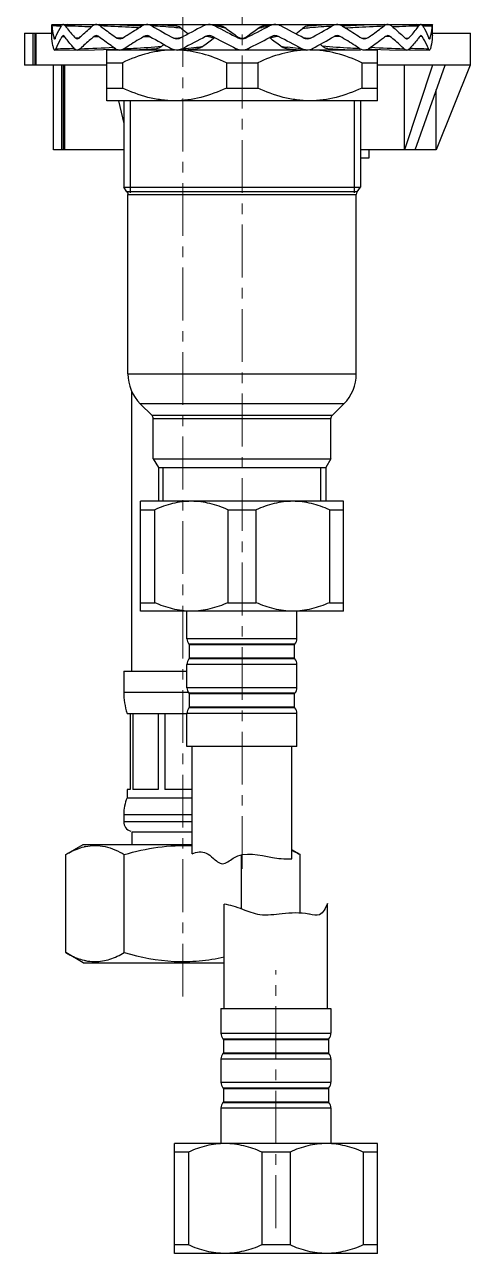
# Model space of a CAD drawing. Extents: x 0 to 1693, y 0 to 1240.
# Drawn here: x 1029.6 to 1082.3, y 377.5 to 522.9 of the extents above; entities that cross this region are included whole.
import ezdxf

# ---------------------------------------------------------------- set-up
doc = ezdxf.new("R2010")
doc.units = 0
doc.header["$LTSCALE"] = 10
doc.header["$MEASUREMENT"] = 0
doc.linetypes.add('CENTER', pattern=[2, 1.25, -0.25, 0.25, -0.25])
doc.linetypes.add('CENTER2', pattern=[28.575, 19.05, -3.175, 3.175, -3.175])
doc.layers.get('0').update_dxf_attribs({"linetype": 'CONTINUOUS'})
doc.layers.add('Cneter', color=1, linetype='CENTER2', lineweight=13)
doc.layers.add('DEF_LAYER_ASSEM_MEMBER', color=7, linetype='CONTINUOUS')
doc.layers.add('DEF_LAYER_AXIS', color=7, linetype='CONTINUOUS')

msp = doc.modelspace()

# ---------------------------------------------------------------- linework, layer by layer
at = {"color": 2, "linetype": 'Continuous'}
for p, q in [((1042.05, 522.86), (1042.05, 522.75)), ((1068.55, 522.86), (1068.55, 522.75)), ((1042.05, 519.88), (1042.05, 519.86)), ((1068.55, 519.88), (1068.55, 519.86)), ((1042.05, 513.86), (1042.05, 502.96)), ((1068.55, 513.86), (1068.55, 502.96)), ((1045.98, 466.46), (1045.98, 470.46)), ((1064.61, 466.46), (1064.61, 470.46))]:
    msp.add_line(p, q, dxfattribs=at)
at = {"color": 7, "linetype": 'Continuous'}
for p, q in [((1041.69, 503.06), (1041.3, 503.65)), ((1068.9, 503.06), (1069.3, 503.65)), ((1041.69, 503.06), (1041.77, 502.92)), ((1041.77, 502.92), (1041.8, 502.75)), ((1041.8, 481.53), (1041.8, 502.75)), ((1068.82, 502.92), (1068.8, 502.75)), ((1068.8, 481.53), (1068.8, 502.75)), ((1068.9, 503.06), (1068.82, 502.92)), ((1044.65, 476.61), (1043.26, 478)), ((1065.94, 476.61), (1067.33, 478)), ((1044.8, 471.5), (1044.8, 476.25)), ((1065.8, 471.5), (1065.8, 476.25))]:
    msp.add_line(p, q, dxfattribs=at)
at = {"color": 9, "linetype": 'Continuous'}
for p, q in [((1068.9, 503.06), (1041.69, 503.06)), ((1041.8, 502.75), (1068.8, 502.75)), ((1041.8, 481.53), (1068.8, 481.53)), ((1067.33, 478), (1043.26, 478)), ((1065.94, 476.61), (1044.65, 476.61)), ((1044.8, 476.25), (1065.8, 476.25))]:
    msp.add_line(p, q, dxfattribs=at)
at = {"color": 7, "linetype": 'Continuous'}
for centre, radius, start, end in [((1046.8, 481.53), 5, 180, 225), ((1063.8, 481.53), 5, 315, 0), ((1044.3, 476.25), 0.5, 0, 45), ((1066.3, 476.25), 0.5, 135, 180)]:
    msp.add_arc(centre, radius, start, end, dxfattribs=at)
at = {"layer": 'Cneter', "linetype": 'CENTER', "lineweight": 5, "ltscale": 0.5}
for p, q in [((1055.3, 422.95), (1055.3, 614.51)), ((1048.3, 407.86), (1048.3, 549.95)), ((1059.3, 380.46), (1059.3, 410.96))]:
    msp.add_line(p, q, dxfattribs=at)
at = {"layer": 'DEF_LAYER_ASSEM_MEMBER', "color": 7, "linetype": 'Continuous'}
for p, q in [((1032.8, 522.87), (1032.8, 522.87)), ((1032.8, 522.87), (1032.8, 522.83)), ((1032.8, 522.86), (1077.8, 522.86)), ((1032.8, 521.56), (1032.8, 522.71)), ((1034.09, 522.85), (1033.93, 522.85)), ((1039.89, 522.83), (1038.48, 522.86)), ((1052.47, 522.75), (1051.98, 522.82)), ((1052.87, 522.67), (1052.47, 522.75)), ((1059.04, 522.86), (1058.62, 522.82)), ((1072.12, 522.86), (1070.7, 522.83)), ((1077.8, 522.83), (1077.8, 522.87)), ((1077.8, 522.87), (1077.8, 522.87)), ((1077.8, 521.56), (1077.8, 522.71)), ((1029.58, 521.86), (1029.58, 518.06)), ((1029.58, 521.86), (1032.8, 521.86)), ((1030.8, 521.86), (1030.8, 518.06)), ((1032.8, 521.53), (1032.8, 521.56)), ((1052.05, 521.33), (1051.79, 521.46)), ((1058.8, 521.46), (1058.55, 521.33)), ((1077.8, 521.56), (1077.79, 521.46)), ((1077.8, 521.86), (1082.3, 521.86)), ((1082.3, 518.06), (1082.3, 521.86)), ((1033.14, 519.85), (1035.45, 519.89)), ((1033.14, 519.85), (1035.4, 519.89)), ((1035.4, 519.89), (1035.63, 519.9)), ((1035.82, 519.85), (1037.85, 519.89)), ((1039.3, 513.86), (1039.3, 519.86)), ((1040.79, 519.86), (1039.3, 519.86)), ((1047.3, 519.86), (1041.3, 519.86)), ((1055.18, 519.86), (1047.82, 519.86)), ((1062.78, 519.86), (1055.42, 519.86)), ((1062.11, 519.9), (1062.93, 519.85)), ((1069.3, 519.86), (1063.3, 519.86)), ((1068.23, 519.89), (1069.3, 519.86)), ((1071.3, 519.86), (1069.81, 519.86)), ((1070.27, 519.97), (1070.64, 519.95)), ((1070.64, 519.95), (1072.74, 519.89)), ((1071.3, 513.86), (1071.3, 519.86)), ((1072.74, 519.89), (1074.78, 519.85)), ((1074.96, 519.9), (1075.2, 519.89)), ((1075.15, 519.89), (1077.46, 519.85)), ((1039.3, 518.06), (1029.58, 518.06)), ((1032.98, 508.06), (1032.98, 518.06)), ((1034.17, 508.06), (1034.17, 518.06)), ((1039.3, 518.36), (1041.16, 518.36)), ((1041.16, 518.36), (1041.16, 515.36)), ((1053.44, 518.36), (1053.44, 515.36)), ((1053.44, 518.36), (1057.16, 518.36)), ((1057.16, 518.36), (1057.16, 515.36)), ((1069.44, 518.36), (1069.44, 515.36)), ((1069.44, 518.36), (1071.3, 518.36)), ((1077.83, 518.06), (1071.3, 518.06)), ((1077.83, 518.06), (1074.5, 508.06)), ((1074.5, 508.06), (1074.5, 518.06)), ((1075.75, 508.06), (1079.31, 518.06)), ((1082.26, 518.06), (1077.85, 518.06)), ((1082.26, 518.06), (1078.26, 508.06)), ((1082.3, 518.06), (1082.26, 518.06)), ((1039.3, 515.36), (1041.16, 515.36)), ((1053.44, 515.36), (1057.16, 515.36)), ((1069.44, 515.36), (1071.3, 515.36)), ((1078.26, 508.06), (1078.26, 515.13)), ((1071.3, 513.86), (1039.3, 513.86)), ((1040.7, 513.86), (1041.3, 511.15)), ((1041.3, 508.06), (1032.98, 508.06)), ((1078.26, 508.06), (1069.3, 508.06)), ((1070.3, 508.06), (1070.3, 507.06)), ((1070.3, 507.06), (1069.3, 507.06)), ((1042.27, 446.36), (1042.27, 479.46)), ((1067.3, 466.46), (1043.3, 466.46)), ((1043.3, 453.46), (1043.3, 466.46)), ((1043.3, 465.46), (1044.97, 465.46)), ((1044.97, 454.46), (1044.97, 465.46)), ((1053.63, 465.46), (1056.97, 465.46)), ((1053.63, 465.46), (1053.63, 454.46)), ((1056.97, 454.46), (1056.97, 465.46)), ((1065.63, 465.46), (1067.3, 465.46)), ((1065.63, 465.46), (1065.63, 454.46)), ((1067.3, 453.46), (1067.3, 466.46)), ((1043.3, 454.46), (1044.97, 454.46)), ((1053.63, 454.46), (1056.97, 454.46)), ((1065.63, 454.46), (1067.3, 454.46)), ((1067.3, 453.46), (1043.3, 453.46)), ((1048.78, 450.2), (1048.78, 453.46)), ((1061.78, 450.2), (1061.78, 453.46)), ((1049.08, 449.48), (1049.02, 449.55)), ((1061.48, 449.48), (1049.08, 449.48)), ((1049.08, 447.88), (1049.08, 449.48)), ((1061.48, 449.48), (1061.54, 449.55)), ((1061.48, 447.88), (1061.48, 449.48)), ((1049.02, 447.81), (1049.08, 447.88)), ((1061.48, 447.88), (1049.08, 447.88)), ((1061.54, 447.81), (1061.48, 447.88)), ((1048.78, 444.4), (1048.78, 447.16)), ((1061.78, 444.4), (1061.78, 447.16)), ((1041.3, 446.36), (1048.78, 446.36)), ((1041.3, 446.36), (1041.3, 443.86)), ((1049.08, 443.68), (1049.02, 443.75)), ((1061.48, 443.68), (1049.08, 443.68)), ((1049.08, 442.08), (1049.08, 443.68)), ((1061.48, 443.68), (1061.54, 443.75)), ((1061.48, 442.08), (1061.48, 443.68)), ((1049.02, 442.01), (1049.08, 442.08)), ((1061.48, 442.08), (1049.08, 442.08)), ((1061.54, 442.01), (1061.48, 442.08)), ((1041.7, 441.36), (1048.78, 441.36)), ((1042.05, 441.36), (1042.05, 432.36)), ((1042.38, 441.36), (1042.38, 432.36)), ((1045.38, 441.36), (1045.38, 432.36)), ((1046.18, 441.36), (1046.18, 432.36)), ((1048.78, 437.46), (1048.78, 441.36)), ((1061.78, 437.46), (1061.78, 441.36)), ((1061.78, 437.46), (1048.78, 437.46)), ((1049.4, 424.76), (1049.4, 437.46)), ((1061.2, 424.16), (1061.2, 437.46)), ((1042.05, 432.36), (1041.7, 432.36)), ((1041.7, 432.36), (1041.7, 431.36)), ((1045.38, 432.36), (1042.38, 432.36)), ((1049.4, 432.36), (1046.18, 432.36)), ((1041.7, 431.36), (1049.4, 431.36)), ((1041.3, 429.4), (1041.3, 428.56)), ((1042.3, 427.36), (1049.4, 427.36)), ((1042.3, 425.86), (1042.3, 427.36)), ((1034.44, 424.66), (1036.52, 425.86)), ((1034.44, 413.06), (1034.44, 424.66)), ((1036.52, 425.86), (1049.4, 425.86)), ((1041.37, 413.06), (1041.37, 424.66)), ((1055.23, 418.21), (1055.23, 424.61)), ((1062.15, 424.66), (1061.2, 425.21)), ((1062.15, 417.73), (1062.15, 424.66)), ((1053.2, 406.46), (1053.2, 418.79)), ((1065.4, 406.46), (1065.4, 418.87)), ((1036.52, 411.86), (1034.44, 413.06)), ((1036.52, 411.86), (1053.2, 411.86)), ((1052.8, 406.46), (1065.8, 406.46)), ((1052.8, 406.46), (1052.8, 403.51)), ((1065.8, 406.46), (1065.8, 403.51)), ((1053.04, 402.86), (1053.1, 402.79)), ((1053.1, 402.79), (1065.5, 402.79)), ((1053.1, 402.79), (1053.1, 401.19)), ((1065.56, 402.86), (1065.5, 402.79)), ((1065.5, 402.79), (1065.5, 401.19)), ((1052.8, 400.47), (1052.8, 397.71)), ((1053.1, 401.19), (1053.04, 401.12)), ((1053.1, 401.19), (1065.5, 401.19)), ((1065.5, 401.19), (1065.56, 401.12)), ((1065.8, 400.47), (1065.8, 397.71)), ((1053.04, 397.06), (1053.1, 396.99)), ((1053.1, 396.99), (1065.5, 396.99)), ((1053.1, 396.99), (1053.1, 395.39)), ((1065.56, 397.06), (1065.5, 396.99)), ((1065.5, 396.99), (1065.5, 395.39)), ((1052.8, 394.67), (1052.8, 390.46)), ((1053.1, 395.39), (1053.04, 395.32)), ((1053.1, 395.39), (1065.5, 395.39)), ((1065.5, 395.39), (1065.56, 395.32)), ((1065.8, 394.67), (1065.8, 390.46)), ((1071.3, 390.46), (1047.3, 390.46)), ((1047.3, 377.46), (1047.3, 390.46)), ((1071.3, 377.46), (1071.3, 390.46)), ((1048.97, 389.46), (1047.3, 389.46)), ((1048.97, 389.46), (1048.97, 378.46)), ((1060.97, 389.46), (1057.63, 389.46)), ((1057.63, 389.46), (1057.63, 378.46)), ((1060.97, 389.46), (1060.97, 378.46)), ((1071.3, 389.46), (1069.63, 389.46)), ((1069.63, 389.46), (1069.63, 378.46)), ((1048.97, 378.46), (1047.3, 378.46)), ((1060.97, 378.46), (1057.63, 378.46)), ((1071.3, 378.46), (1069.63, 378.46)), ((1071.3, 377.46), (1047.3, 377.46))]:
    msp.add_line(p, q, dxfattribs=at)
at = {"layer": 'DEF_LAYER_ASSEM_MEMBER', "color": 9, "linetype": 'Continuous'}
for p, q in [((1034.04, 522.86), (1034.04, 522.85)), ((1030.58, 518.06), (1030.58, 521.86)), ((1030.93, 521.86), (1030.93, 518.06)), ((1033.14, 521.26), (1033.07, 521.26)), ((1033.21, 521.26), (1033.14, 521.26)), ((1034.02, 521.46), (1034.15, 521.46)), ((1034.15, 521.46), (1034.3, 521.46)), ((1035.81, 521.27), (1035.61, 521.26)), ((1036.02, 521.27), (1035.81, 521.27)), ((1037.8, 521.46), (1038.06, 521.45)), ((1038.06, 521.45), (1038.33, 521.45)), ((1040.84, 521.27), (1040.52, 521.26)), ((1041.15, 521.28), (1040.84, 521.27)), ((1043.7, 521.46), (1044.06, 521.45)), ((1044.06, 521.45), (1044.4, 521.43)), ((1048.09, 521.31), (1047.98, 521.31)), ((1047.98, 521.31), (1047.98, 521.31)), ((1051.35, 521.42), (1051.41, 521.41)), ((1051.7, 521.36), (1051.77, 521.35)), ((1058.9, 521.36), (1058.83, 521.35)), ((1059.24, 521.42), (1059.18, 521.41)), ((1062.51, 521.31), (1062.61, 521.31)), ((1062.61, 521.31), (1062.62, 521.31)), ((1066.54, 521.45), (1066.19, 521.43)), ((1066.9, 521.46), (1066.54, 521.45)), ((1069.45, 521.28), (1069.76, 521.27)), ((1069.76, 521.27), (1070.07, 521.26)), ((1072.53, 521.45), (1072.27, 521.45)), ((1072.79, 521.46), (1072.53, 521.45)), ((1074.58, 521.27), (1074.78, 521.27)), ((1074.78, 521.27), (1074.98, 521.26)), ((1076.44, 521.46), (1076.3, 521.46)), ((1076.58, 521.46), (1076.44, 521.46)), ((1077.38, 521.26), (1077.46, 521.26)), ((1077.46, 521.26), (1077.52, 521.26)), ((1033.98, 508.06), (1033.98, 518.06)), ((1034.3, 518.06), (1034.3, 508.06)), ((1061.78, 450.2), (1048.78, 450.2)), ((1061.54, 449.55), (1049.02, 449.55)), ((1061.78, 447.16), (1048.78, 447.16)), ((1061.54, 447.81), (1049.02, 447.81)), ((1041.3, 443.86), (1048.95, 443.86)), ((1061.78, 444.4), (1048.78, 444.4)), ((1061.54, 443.75), (1049.02, 443.75)), ((1061.78, 441.36), (1048.78, 441.36)), ((1061.54, 442.01), (1049.02, 442.01)), ((1041.3, 429.4), (1049.4, 429.4)), ((1041.3, 428.56), (1049.4, 428.56)), ((1052.8, 403.51), (1065.8, 403.51)), ((1053.04, 402.86), (1065.56, 402.86)), ((1052.8, 400.47), (1065.8, 400.47)), ((1053.04, 401.12), (1065.56, 401.12)), ((1052.8, 397.71), (1065.8, 397.71)), ((1053.04, 397.06), (1065.56, 397.06)), ((1052.8, 394.67), (1065.8, 394.67)), ((1053.04, 395.32), (1065.56, 395.32))]:
    msp.add_line(p, q, dxfattribs=at)
at = {"layer": 'DEF_LAYER_ASSEM_MEMBER', "color": 7, "linetype": 'Continuous'}
for points in [[(1037.77, 522.79), (1036.39, 522.83), (1034.66, 522.86)], [(1043.19, 522.7), (1041.76, 522.77), (1039.89, 522.83)], [(1047.46, 522.7), (1046.51, 522.77), (1045.28, 522.83), (1044.65, 522.85)], [(1058.62, 522.82), (1058.13, 522.75), (1057.72, 522.67)], [(1065.95, 522.85), (1065.32, 522.83), (1064.08, 522.77), (1063.13, 522.7)], [(1070.7, 522.83), (1068.83, 522.77), (1067.41, 522.7)], [(1075.94, 522.86), (1074.21, 522.83), (1072.96, 522.79)], [(1037.85, 519.89), (1039.96, 519.95), (1040.32, 519.97)], [(1040.86, 519.85), (1042.37, 519.89), (1043.94, 519.95), (1045.17, 520.02)], [(1047.66, 519.85), (1048.48, 519.9), (1049.35, 519.96), (1050.03, 520.03)], [(1060.57, 520.03), (1061.25, 519.96), (1062.11, 519.9)], [(1065.43, 520.02), (1066.65, 519.95), (1068.23, 519.89)]]:
    msp.add_lwpolyline(points, dxfattribs=at)
for centre, radius, start, end in [((1010.31, 521.37), 22.53, 3.3965, 3.7073), ((1034.16, 522.7), 0.175, 89.0704, 98.4191), ((1034.15, 522.69), 0.181, 80.297, 89.0045), ((1038.06, 522.25), 0.617, 88.847, 93.9313), ((1038.06, 522.24), 0.627, 84.3306, 88.839), ((1044.05, 521.75), 1.12, 88.2359, 93.6127), ((1044.05, 521.74), 1.13, 85.1909, 88.2342), ((1102.48, 622.83), 115.63, 239.9864, 241.4508), ((1145.98, 339.15), 206.8, 117.4269, 118.284), ((1098.47, 584.55), 79.96, 230.9939, 231.731), ((1051.39, 521.42), 1.46, 84.9424, 93.1662), ((1051.39, 521.41), 1.46, 84.0129, 84.9423), ((1360.24, 1121.93), 673.82, 242.7835, 243.05346), ((1369.94, 957.34), 537.91, 233.9536, 234.1321), ((750.36, 1121.93), 673.82, 296.94654, 297.2165), ((740.65, 957.34), 537.91, 305.8679, 306.0464), ((1059.21, 521.41), 1.46, 95.0583, 95.9873), ((1059.21, 521.42), 1.46, 86.8339, 95.0582), ((955.48, 321.86), 226.36, 61.753, 62.5361), ((1012.13, 584.55), 79.96, 308.269, 309.0061), ((1004.14, 629.92), 123.76, 298.5973, 299.9655), ((1066.55, 521.74), 1.13, 91.7665, 94.8095), ((1066.55, 521.75), 1.12, 86.3874, 91.7648), ((1072.53, 522.24), 0.627, 91.1619, 95.67), ((1072.53, 522.25), 0.617, 86.0694, 91.1539), ((1076.44, 522.69), 0.181, 90.9972, 99.7041), ((1076.44, 522.7), 0.175, 81.5822, 90.9313), ((1100.28, 521.37), 22.53, 176.2927, 176.6035), ((1010.46, 520.66), 22.36, 2.04, 2.2277), ((1010.46, 520.66), 22.35, 2.04, 2.2277), ((1104.13, 624.38), 118.99, 239.8721, 241.289), ((1161.02, 309.26), 239.03, 117.4071, 118.1505), ((1144.71, 395.79), 156.01, 126.4447, 127.0487), ((1052.55, 520.58), 0.874, 122.7864, 126.4604), ((1342.89, 1086.73), 635.82, 242.7787, 243.03866), ((1055.3, 522.16), 0.899, 234.1055, 305.8945), ((767.71, 1086.73), 635.82, 296.96134, 297.2213), ((965.89, 395.79), 156.01, 52.9513, 53.5553), ((959.53, 328.14), 217.69, 61.8131, 62.6293), ((1010.26, 617.65), 111.26, 298.6618, 300.1771), ((1077.37, 485.35), 47.1, 131.6876, 132.0897), ((1033.23, 485.35), 47.1, 47.9103, 48.3124), ((1078.78, 514.27), 3.91, 103.7224, 104.03), ((1049.78, 450.2), 1, 180, 220.6013), ((1060.78, 450.2), 1, 319.3987, 0), ((1049.78, 447.16), 1, 139.3987, 180), ((1060.78, 447.16), 1, 0, 40.6013), ((1049.3, 443.86), 8, 180, 198.1949), ((1049.78, 444.4), 1, 180, 220.6013), ((1060.78, 444.4), 1, 319.3987, 0), ((1049.78, 441.36), 1, 139.3987, 180), ((1060.78, 441.36), 1, 0, 40.6013), ((1046.3, 429.4), 5, 156.9261, 180), ((1042.5, 428.56), 1.2, 180, 252), ((1038.01, 419.83), 5.91, 102.0715, 103.6556), ((1061.61, 409.65), 8.11, 78.1805, 78.7398), ((1038.01, 417.89), 5.91, 256.3444, 257.9285), ((1037.9, 417.13), 5.14, 268.9772, 270.0075), ((1053.8, 403.51), 1, 180, 220.6013), ((1064.8, 403.51), 1, 319.3987, 0), ((1053.8, 400.47), 1, 139.3987, 180), ((1064.8, 400.47), 1, 0, 40.6013), ((1053.8, 397.71), 1, 180, 220.6013), ((1064.8, 397.71), 1, 319.3987, 0), ((1053.8, 394.67), 1, 139.3987, 180), ((1064.8, 394.67), 1, 0, 40.6013)]:
    msp.add_arc(centre, radius, start, end, dxfattribs=at)
at = {"layer": 'DEF_LAYER_ASSEM_MEMBER', "color": 9, "linetype": 'Continuous'}
for centre, radius, start, end in [((1024.87, 234.33), 288.49, 88.204, 88.4233), ((1028.18, 304.63), 218.16, 87.5529, 88.3677), ((1051.19, 515.05), 7.7, 76.5855, 77.5668), ((1059.4, 515.05), 7.7, 102.4322, 103.4145), ((1082.41, 304.63), 218.16, 91.6323, 92.4471), ((1085.73, 234.33), 288.48, 91.5767, 91.796), ((1044.7, 571.26), 50.07, 272.8803, 273.3359), ((1045.19, 562.85), 41.64, 273.3373, 273.8307), ((1049.91, 510.92), 10.6, 82.1419, 84.1288), ((1050.41, 514.49), 6.99, 79.351, 81.7422), ((1050.84, 516.72), 4.71, 75.4392, 78.6821), ((1059.75, 516.72), 4.71, 101.3179, 104.5608), ((1060.19, 514.49), 6.99, 98.2588, 100.649), ((1060.69, 510.92), 10.6, 95.8712, 97.8581), ((1065.4, 562.85), 41.64, 266.1693, 266.6627), ((1065.89, 571.26), 50.07, 266.6641, 267.1197), ((1026.1, 779.32), 259.41, 271.5844, 272.0598), ((1031.09, 688.93), 168.99, 271.7213, 273.0527), ((1047.53, 538.53), 18.5, 277.4152, 279.8893), ((1063.06, 538.53), 18.5, 260.1107, 262.5847), ((1079.51, 688.93), 168.99, 266.9473, 268.2787), ((1084.5, 779.32), 259.41, 267.9402, 268.4156)]:
    msp.add_arc(centre, radius, start, end, dxfattribs=at)
at = {"layer": 'DEF_LAYER_ASSEM_MEMBER', "color": 7, "linetype": 'Continuous'}
for points, start_tangent, end_tangent in [([(1032.81, 522.71), (1032.84, 522.35), (1033.07, 521.26)], (0.059274, -0.998242), (0.292436, -0.956285)), ([(1033.21, 521.26), (1033.36, 521.62), (1033.93, 522.71)], (0.351941, 0.936022), (0.524137, 0.851634)), ([(1034.13, 522.87), (1034.08, 522.85), (1033.93, 522.71)], (-0.989206, -0.146528), (-0.524137, -0.851634)), ([(1034.4, 522.71), (1034.35, 522.77), (1034.19, 522.87)], (-0.588051, 0.808824), (-0.985825, 0.167776)), ([(1034.4, 522.71), (1034.67, 522.35), (1035.61, 521.26)], (0.588051, -0.808824), (0.689024, -0.724738)), ([(1036.02, 521.26), (1036.4, 521.62), (1037.63, 522.71)], (0.711467, 0.70272), (0.772382, 0.635159)), ([(1038.02, 522.87), (1037.92, 522.85), (1037.63, 522.71)], (-0.997642, -0.068632), (-0.772382, -0.635159)), ([(1038.51, 522.71), (1038.41, 522.77), (1038.12, 522.87)], (-0.794207, 0.607648), (-0.995122, 0.098652)), ([(1038.51, 522.71), (1038.99, 522.35), (1040.52, 521.26)], (0.794207, -0.607648), (0.828759, -0.559606)), ([(1041.15, 521.26), (1041.71, 521.62), (1043.46, 522.71)], (0.836538, 0.547909), (0.857942, 0.513747)), ([(1043.38, 522.67), (1043.19, 522.7)], (-0.943434, 0.331561), (-0.998661, 0.051737)), ([(1043.98, 522.87), (1043.46, 522.71)], (-0.998008, -0.063081), (-0.857942, -0.513747)), ([(1044.64, 522.71), (1044.52, 522.77), (1044.14, 522.87)], (-0.865687, 0.500586), (-0.996483, 0.083797)), ([(1048.15, 522.42), (1047.99, 522.53), (1047.46, 522.7)], (-0.776961, 0.629549), (-0.996864, 0.079131)), ([(1051.31, 522.87), (1050.72, 522.71)], (-0.998463, -0.055416), (-0.887157, -0.461468)), ([(1052.06, 522.71), (1051.54, 522.86)], (-0.889158, 0.4576), (-0.994546, 0.104303)), ([(1053.41, 522.42), (1052.87, 522.67)], (-0.808366, 0.58868), (-0.974705, 0.223496)), ([(1057.72, 522.67), (1057.18, 522.42)], (-0.974726, -0.223404), (-0.808366, -0.58868)), ([(1059.05, 522.86), (1058.53, 522.71)], (-0.994545, -0.104307), (-0.889158, -0.4576)), ([(1059.87, 522.71), (1059.29, 522.87)], (-0.887157, 0.461468), (-0.998463, 0.055414)), ([(1063.13, 522.7), (1062.95, 522.67), (1062.45, 522.42)], (-0.996872, -0.079032), (-0.776961, -0.629549)), ([(1066.45, 522.87), (1066.07, 522.77), (1065.95, 522.71)], (-0.996482, -0.083804), (-0.865687, -0.500586)), ([(1067.13, 522.71), (1066.62, 522.87)], (-0.857942, 0.513747), (-0.998009, 0.063079)), ([(1067.13, 522.71), (1067.73, 522.35), (1069.45, 521.26)], (0.857942, -0.513747), (0.836538, -0.547909)), ([(1067.41, 522.7), (1067.22, 522.67)], (-0.998668, -0.051606), (-0.943434, -0.331561)), ([(1070.07, 521.26), (1070.6, 521.62), (1072.09, 522.71)], (0.828759, 0.559606), (0.794207, 0.607648)), ([(1072.47, 522.87), (1072.37, 522.85), (1072.09, 522.71)], (-0.995121, -0.098662), (-0.794207, -0.607648)), ([(1072.96, 522.71), (1072.87, 522.77), (1072.58, 522.87)], (-0.772382, 0.635159), (-0.997643, 0.068619)), ([(1072.96, 522.71), (1073.39, 522.35), (1074.58, 521.26)], (0.772382, -0.635159), (0.711467, -0.70272)), ([(1074.98, 521.26), (1075.32, 521.62), (1076.2, 522.71)], (0.689024, 0.724738), (0.588051, 0.808824)), ([(1076.41, 522.87), (1076.36, 522.85), (1076.2, 522.71)], (-0.985822, -0.167795), (-0.588051, -0.808824)), ([(1076.66, 522.71), (1076.62, 522.77), (1076.47, 522.87)], (-0.524137, 0.851634), (-0.98921, 0.146506)), ([(1076.66, 522.71), (1076.88, 522.35), (1077.38, 521.26)], (0.524137, -0.851634), (0.351941, -0.936022)), ([(1077.52, 521.26), (1077.62, 521.62), (1077.79, 522.71)], (0.292436, 0.956285), (0.059274, 0.998242)), ([(1033.03, 520.01), (1032.94, 520.38), (1032.8, 521.46)], (-0.271704, 0.962381), (-0.035615, 0.999366)), ([(1033.09, 521.21), (1033.07, 521.26)], (-0.458024, 0.88894), (-0.292436, 0.956285)), ([(1033.14, 521.16), (1033.13, 521.17), (1033.09, 521.21)], (-0.999956, -0.009371), (-0.458024, 0.88894)), ([(1033.21, 521.26), (1033.18, 521.19), (1033.14, 521.16)], (-0.351941, -0.936022), (-0.999956, -0.009371)), ([(1034.02, 521.46), (1033.8, 521.1), (1033.27, 520.01)], (-0.53783, -0.843053), (-0.370812, -0.928708)), ([(1034.16, 521.56), (1034.12, 521.55), (1034.02, 521.46)], (-0.999952, 0.009837), (-0.53783, -0.843053)), ([(1034.3, 521.46), (1034.26, 521.5), (1034.16, 521.56)], (-0.576165, 0.817334), (-0.999952, 0.009837)), ([(1035.48, 520.01), (1035.16, 520.38), (1034.3, 521.46)], (-0.680963, 0.732318), (-0.576165, 0.817334)), ([(1035.81, 521.16), (1035.76, 521.17), (1035.61, 521.26)], (-0.999943, -0.01068), (-0.689024, 0.724738)), ([(1036.02, 521.26), (1035.97, 521.22), (1035.81, 521.16)], (-0.711467, -0.70272), (-0.999943, -0.01068)), ([(1037.8, 521.46), (1037.37, 521.1), (1036.16, 520.01)], (-0.777072, -0.629412), (-0.718396, -0.695634)), ([(1038.07, 521.56), (1037.86, 521.5), (1037.8, 521.46)], (-0.999927, 0.012075), (-0.777072, -0.629412)), ([(1038.33, 521.46), (1038.26, 521.5), (1038.07, 521.56)], (-0.790157, 0.612905), (-0.999927, 0.012075)), ([(1040.32, 520.01), (1039.8, 520.38), (1038.33, 521.46)], (-0.825977, 0.563704), (-0.790157, 0.612905)), ([(1040.84, 521.16), (1040.6, 521.22), (1040.52, 521.26)], (-0.999896, -0.014389), (-0.828759, 0.559606)), ([(1041.15, 521.26), (1041.08, 521.22), (1040.84, 521.16)], (-0.836538, -0.547909), (-0.999896, -0.014389)), ([(1043.7, 521.46), (1043.09, 521.1), (1041.36, 520.01)], (-0.859605, -0.510959), (-0.838951, -0.544207)), ([(1044.06, 521.56), (1043.7, 521.46)], (-0.999829, 0.018495), (-0.859605, -0.510959)), ([(1044.4, 521.46), (1044.06, 521.56)], (-0.864249, 0.503063), (-0.999829, 0.018495)), ([(1047.62, 521.16), (1047.22, 521.26)], (-0.999635, -0.027025), (-0.877814, 0.479002)), ([(1047.99, 521.26), (1047.62, 521.16)], (-0.880452, -0.474135), (-0.999635, -0.027025)), ([(1051.44, 521.56), (1050.99, 521.46)], (-0.998588, 0.053131), (-0.887616, -0.460584)), ([(1051.79, 521.46), (1051.44, 521.56)], (-0.888816, 0.458263), (-0.998588, 0.053131)), ([(1055.3, 521.16), (1054.89, 521.26)], (-1, 0), (-0.891059, 0.453888)), ([(1055.71, 521.26), (1055.3, 521.16)], (-0.891059, -0.453888), (-1, 0)), ([(1059.16, 521.56), (1058.8, 521.46)], (-0.998579, -0.053286), (-0.888816, -0.458263)), ([(1059.61, 521.46), (1059.16, 521.56)], (-0.887616, 0.460584), (-0.998579, -0.053286)), ([(1062.97, 521.16), (1062.61, 521.26)], (-0.999634, 0.027069), (-0.880452, 0.474135)), ([(1063.38, 521.26), (1062.97, 521.16)], (-0.877814, -0.479002), (-0.999634, 0.027069)), ([(1066.54, 521.56), (1066.19, 521.46)], (-0.999829, -0.018513), (-0.864249, -0.503063)), ([(1066.9, 521.46), (1066.54, 521.56)], (-0.859605, 0.510959), (-0.999829, -0.018513)), ([(1069.23, 520.01), (1068.67, 520.38), (1066.9, 521.46)], (-0.838951, 0.544207), (-0.859605, 0.510959)), ([(1069.75, 521.16), (1069.52, 521.22), (1069.45, 521.26)], (-0.999896, 0.014393), (-0.836538, 0.547909)), ([(1070.07, 521.26), (1070, 521.22), (1069.75, 521.16)], (-0.828759, -0.559606), (-0.999896, 0.014393)), ([(1072.27, 521.46), (1071.79, 521.1), (1070.28, 520.01)], (-0.790157, -0.612905), (-0.825977, -0.563704)), ([(1072.53, 521.56), (1072.46, 521.55), (1072.27, 521.46)], (-0.999927, -0.012085), (-0.790157, -0.612905)), ([(1072.79, 521.46), (1072.73, 521.5), (1072.53, 521.56)], (-0.777072, 0.629412), (-0.999927, -0.012085)), ([(1074.43, 520.01), (1074.05, 520.38), (1072.79, 521.46)], (-0.718396, 0.695634), (-0.777072, 0.629412)), ([(1074.78, 521.16), (1074.73, 521.17), (1074.58, 521.26)], (-0.999943, 0.010692), (-0.711467, 0.70272)), ([(1074.98, 521.26), (1074.94, 521.22), (1074.78, 521.16)], (-0.689024, -0.724738), (-0.999943, 0.010692)), ([(1076.3, 521.46), (1076.03, 521.1), (1075.11, 520.01)], (-0.576165, -0.817334), (-0.680963, -0.732318)), ([(1076.44, 521.56), (1076.4, 521.55), (1076.3, 521.46)], (-0.999951, -0.009859), (-0.576165, -0.817334)), ([(1076.58, 521.46), (1076.55, 521.5), (1076.44, 521.56)], (-0.53783, 0.843053), (-0.999951, -0.009859)), ([(1077.33, 520.01), (1077.17, 520.38), (1076.58, 521.46)], (-0.370812, 0.928708), (-0.53783, 0.843053)), ([(1077.46, 521.16), (1077.42, 521.19), (1077.38, 521.26)], (-0.999956, 0.009416), (-0.351941, 0.936022)), ([(1077.52, 521.26), (1077.51, 521.22), (1077.46, 521.16)], (-0.292436, -0.956285), (-0.999956, 0.009416)), ([(1077.79, 521.46), (1077.77, 521.1), (1077.56, 520.01)], (-0.035615, -0.999366), (-0.271704, -0.962381)), ([(1033.14, 519.85), (1033.08, 519.89), (1033.03, 520.01)], (-0.999878, -0.015607), (-0.271704, 0.962381)), ([(1033.27, 520.01), (1033.2, 519.89), (1033.14, 519.85)], (-0.370812, -0.928708), (-0.999878, -0.015607)), ([(1035.82, 519.85), (1035.64, 519.89), (1035.48, 520.01)], (-0.999842, -0.017774), (-0.680963, 0.732318)), ([(1036.16, 520.01), (1036.08, 519.95), (1035.82, 519.85)], (-0.718396, -0.695634), (-0.999842, -0.017774)), ([(1040.86, 519.85), (1040.45, 519.94), (1040.32, 520.01)], (-0.999713, -0.023942), (-0.825977, 0.563704)), ([(1041.36, 520.01), (1041.24, 519.95), (1040.86, 519.85)], (-0.838951, -0.544207), (-0.999713, -0.023942)), ([(1047.3, 519.86), (1045.72, 519.76), (1044.17, 519.46), (1041.16, 518.36)], (-1, 0), (-0.905812, -0.42368)), ([(1045.8, 520.3), (1045.65, 520.19), (1045.17, 520.02)], (-0.742069, -0.670324), (-0.9981, -0.061615)), ([(1047.66, 519.85), (1046.97, 520.01)], (-0.99899, -0.044932), (-0.876857, 0.480752)), ([(1048.25, 520.01), (1047.66, 519.85)], (-0.881256, -0.472639), (-0.99899, -0.044932)), ([(1053.44, 518.36), (1050.61, 519.41), (1047.66, 519.86)], (-0.905812, 0.42368), (-0.999537, 0.030436)), ([(1050.71, 520.3), (1050.55, 520.2), (1050.03, 520.03)], (-0.797922, -0.60276), (-0.993317, -0.115417)), ([(1055.3, 519.85), (1054.62, 520.01)], (-1, 0), (-0.891005, 0.453993)), ([(1055.98, 520.01), (1055.3, 519.85)], (-0.891005, -0.453993), (-1, 0)), ([(1062.93, 519.86), (1059.99, 519.41), (1057.16, 518.36)], (-0.999539, -0.030364), (-0.905812, -0.42368)), ([(1060.57, 520.03), (1060.04, 520.2), (1059.89, 520.3)], (-0.993327, 0.115331), (-0.797922, 0.60276)), ([(1062.93, 519.85), (1062.35, 520.01)], (-0.99899, 0.044944), (-0.881256, 0.472639)), ([(1063.63, 520.01), (1062.93, 519.85)], (-0.876857, -0.480752), (-0.99899, 0.044944)), ([(1069.44, 518.36), (1066.43, 519.46), (1063.3, 519.86)], (-0.905812, 0.42368), (-1, 0)), ([(1065.43, 520.02), (1065.26, 520.05), (1064.8, 520.3)], (-0.998106, 0.061511), (-0.742069, 0.670324)), ([(1069.74, 519.85), (1069.61, 519.86), (1069.23, 520.01)], (-0.999713, 0.023956), (-0.838951, 0.544207)), ([(1070.28, 520.01), (1070.15, 519.94), (1069.74, 519.85)], (-0.825977, -0.563704), (-0.999713, 0.023956)), ([(1074.78, 519.85), (1074.69, 519.86), (1074.43, 520.01)], (-0.999842, 0.017795), (-0.718396, 0.695634)), ([(1075.11, 520.01), (1074.95, 519.89), (1074.78, 519.85)], (-0.680963, -0.732318), (-0.999842, 0.017795)), ([(1077.46, 519.85), (1077.39, 519.89), (1077.33, 520.01)], (-0.999877, 0.015676), (-0.370812, 0.928708)), ([(1077.56, 520.01), (1077.51, 519.89), (1077.46, 519.85)], (-0.271704, -0.962381), (-0.999877, 0.015676)), ([(1047.3, 513.86), (1045.72, 513.96), (1044.17, 514.26), (1041.16, 515.36)], (-1, 0), (-0.905812, 0.42368)), ([(1053.44, 515.36), (1050.43, 514.26), (1047.3, 513.86)], (-0.905812, -0.42368), (-1, 0)), ([(1063.3, 513.86), (1061.72, 513.96), (1060.17, 514.26), (1057.16, 515.36)], (-1, 0), (-0.905812, 0.42368)), ([(1069.44, 515.36), (1066.43, 514.26), (1063.3, 513.86)], (-0.905812, -0.42368), (-1, 0)), ([(1049.3, 466.46), (1047.09, 466.19), (1044.97, 465.46)], (-1, 0), (-0.913923, -0.405887)), ([(1053.63, 465.46), (1051.5, 466.19), (1049.3, 466.46)], (-0.913923, 0.405887), (-1, 0)), ([(1061.3, 466.46), (1059.09, 466.19), (1056.97, 465.46)], (-1, 0), (-0.913923, -0.405887)), ([(1065.63, 465.46), (1063.5, 466.19), (1061.3, 466.46)], (-0.913923, 0.405887), (-1, 0)), ([(1049.3, 453.46), (1047.09, 453.73), (1044.97, 454.46)], (-1, 0), (-0.913923, 0.405887)), ([(1053.63, 454.46), (1051.5, 453.73), (1049.3, 453.46)], (-0.913923, -0.405887), (-1, 0)), ([(1061.3, 453.46), (1059.09, 453.73), (1056.97, 454.46)], (-1, 0), (-0.913923, 0.405887)), ([(1065.63, 454.46), (1063.5, 453.73), (1061.3, 453.46)], (-0.913923, -0.405887), (-1, 0)), ([(1034.44, 424.66), (1034.98, 424.95), (1036.62, 425.57)], (0.866025, 0.5), (0.971754, 0.235997)), ([(1036.77, 425.61), (1037.93, 425.73), (1039.09, 425.6), (1041.37, 424.66)], (0.977907, 0.209042), (0.865926, -0.500171)), ([(1041.37, 424.66), (1045.34, 425.52), (1049.4, 425.7)], (0.960758, 0.277389), (0.998609, -0.052725)), ([(1049.4, 424.76), (1051.06, 424.83), (1051.88, 424.24)], (0.908962, 0.416879), (0.744288, -0.667859)), ([(1051.88, 424.24), (1052.99, 423.58), (1054.25, 424.23), (1058.9, 424.31)], (0.744288, -0.667859), (0.985686, -0.168594)), ([(1061.2, 425.15), (1061.44, 425.04), (1062.15, 424.66)], (0.913428, -0.407), (0.866025, -0.5)), ([(1058.9, 424.31), (1059.91, 424.18), (1061.2, 424.16)], (0.985686, -0.168594), (1, -0.000702)), ([(1055.4, 418.15), (1054.24, 418.55), (1053.2, 418.79)], (-0.933179, 0.359412), (-0.98247, 0.186418)), ([(1065.4, 418.87), (1064.46, 417.54), (1063.28, 417.59)], (-0.430668, -0.902511), (-0.978866, 0.204505)), ([(1063.2, 417.6), (1060.03, 417.65), (1057.4, 417.54), (1055.4, 418.15)], (-0.980772, 0.195157), (-0.933179, 0.359412)), ([(1034.44, 413.06), (1034.98, 412.77), (1036.62, 412.15)], (0.866025, -0.5), (0.971754, -0.235997)), ([(1037.91, 411.99), (1039.66, 412.28), (1041.37, 413.06)], (1, 0.000141), (0.865926, 0.500171)), ([(1041.37, 413.06), (1047.25, 412.02), (1050.24, 412.08), (1053.2, 412.55)], (0.960758, -0.277389), (0.977003, 0.213227)), ([(1036.77, 412.11), (1037.81, 411.99)], (0.977907, -0.209042), (0.999841, -0.017841)), ([(1053.3, 390.46), (1051.09, 390.19), (1048.97, 389.46)], (-1, 0), (-0.913923, -0.405887)), ([(1057.63, 389.46), (1055.5, 390.19), (1053.3, 390.46)], (-0.913923, 0.405887), (-1, 0)), ([(1065.3, 390.46), (1063.09, 390.19), (1060.97, 389.46)], (-1, 0), (-0.913923, -0.405887)), ([(1069.63, 389.46), (1067.5, 390.19), (1065.3, 390.46)], (-0.913923, 0.405887), (-1, 0)), ([(1053.3, 377.46), (1051.09, 377.73), (1048.97, 378.46)], (-1, 0), (-0.913923, 0.405887)), ([(1057.63, 378.46), (1055.5, 377.73), (1053.3, 377.46)], (-0.913923, -0.405887), (-1, 0)), ([(1065.3, 377.46), (1063.09, 377.73), (1060.97, 378.46)], (-1, 0), (-0.913923, 0.405887)), ([(1069.63, 378.46), (1067.5, 377.73), (1065.3, 377.46)], (-0.913923, -0.405887), (-1, 0))]:
    msp.add_spline(points, degree=3, dxfattribs=dict(at, start_tangent=start_tangent, end_tangent=end_tangent))
at = {"layer": 'DEF_LAYER_ASSEM_MEMBER', "color": 9, "linetype": 'Continuous'}
for points, start_tangent, end_tangent in [([(1043.07, 522.47), (1041.93, 522.55), (1038.51, 522.71)], (-0.997276, 0.073767), (-0.999377, 0.035279)), ([(1048.15, 522.42), (1047.26, 522.52), (1044.64, 522.71)], (-0.99237, 0.123296), (-0.9986, 0.052901)), ([(1052.85, 522.57), (1052.65, 522.61), (1052.06, 522.71)], (-0.976527, 0.215396), (-0.990359, 0.138524)), ([(1053.41, 522.42), (1052.98, 522.54)], (-0.953616, 0.301027), (-0.972695, 0.232088)), ([(1057.18, 522.42), (1057.62, 522.54)], (0.953616, 0.301026), (0.972695, 0.232089)), ([(1057.75, 522.57), (1057.95, 522.61), (1058.53, 522.71)], (0.976531, 0.215379), (0.990359, 0.138524)), ([(1062.45, 522.42), (1063.33, 522.52), (1065.95, 522.71)], (0.99237, 0.123296), (0.9986, 0.052901)), ([(1067.53, 522.47), (1068.67, 522.55), (1072.09, 522.71)], (0.997276, 0.073767), (0.999377, 0.035279)), ([(1054.77, 521.43), (1054.81, 521.38), (1054.89, 521.26)], (0.479857, -0.877347), (0.655736, -0.75499)), ([(1055.83, 521.43), (1055.79, 521.38), (1055.71, 521.26)], (-0.479857, -0.877347), (-0.655736, -0.75499)), ([(1041.36, 520.01), (1042.47, 520.07), (1045.8, 520.3)], (0.999131, 0.041689), (0.995189, 0.097971)), ([(1048.25, 520.01), (1048.66, 520.05), (1049.92, 520.18)], (0.997149, 0.075462), (0.991479, 0.13027)), ([(1062.35, 520.01), (1061.93, 520.05), (1060.68, 520.18)], (-0.997149, 0.075462), (-0.991479, 0.13027)), ([(1069.23, 520.01), (1068.13, 520.07), (1064.8, 520.3)], (-0.999131, 0.041689), (-0.995189, 0.097971))]:
    msp.add_spline(points, degree=3, dxfattribs=dict(at, start_tangent=start_tangent, end_tangent=end_tangent))
at = {"layer": 'DEF_LAYER_AXIS', "color": 7, "linetype": 'Continuous'}
for p, q in [((1041.3, 522.86), (1041.3, 522.78)), ((1069.3, 522.86), (1069.3, 522.78)), ((1041.3, 513.86), (1041.3, 503.65)), ((1069.3, 513.86), (1069.3, 503.65)), ((1041.3, 503.65), (1069.3, 503.65)), ((1044.8, 471.5), (1065.8, 471.5)), ((1044.8, 471.5), (1045.4, 470.46)), ((1065.8, 471.5), (1065.2, 470.46)), ((1045.4, 470.46), (1065.2, 470.46)), ((1045.4, 470.46), (1045.4, 466.46)), ((1065.2, 470.46), (1065.2, 466.46))]:
    msp.add_line(p, q, dxfattribs=at)

doc.saveas('drawing.dxf')
